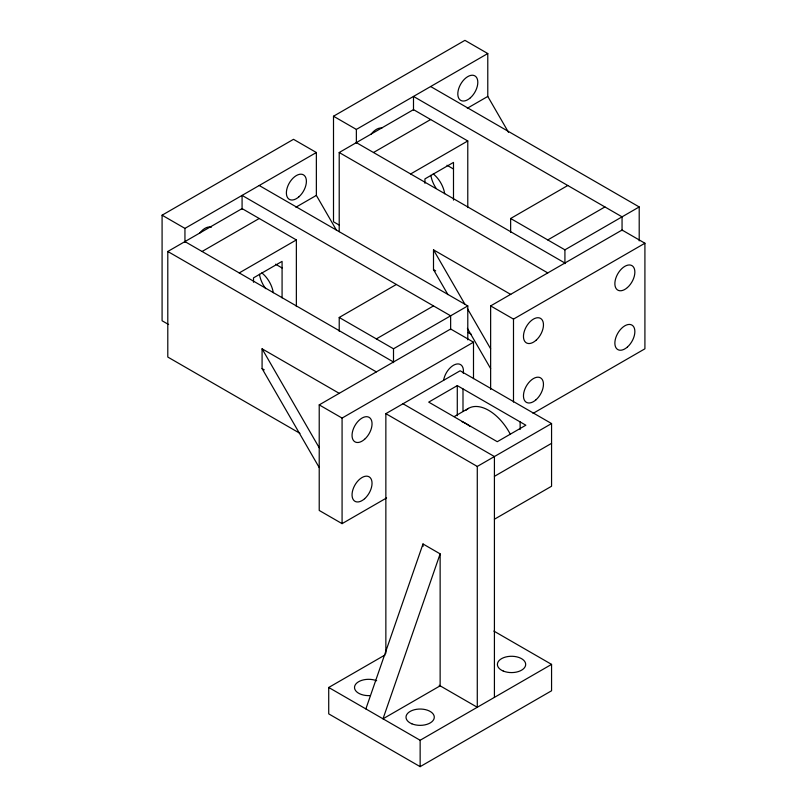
<?xml version="1.0" encoding="UTF-8"?>
<svg xmlns="http://www.w3.org/2000/svg" width="807" height="807" viewBox="0 0 807 807"><rect width="100%" height="100%" fill="white"/><g stroke="black" fill="none" stroke-linecap="round" stroke-linejoin="round"><path stroke-width="1.21" d="M365.864 708.919L422.999 543.968L440.138 553.864L440.138 685.829L383.002 718.815L440.138 553.864M168.613 324.525L162.086 320.762L162.086 215.197L293.506 139.318L316.364 152.513L316.364 195.395L336.458 230.197M338.95 224.931L333.503 221.794L333.503 116.228L464.923 40.35L487.781 53.544L487.781 96.436L508.501 132.318M162.086 215.197L184.944 228.391L316.364 152.513M333.503 116.228L356.361 129.423L487.781 53.544M299.922 433.329L167.795 357.047L167.795 251.481L242.08 208.599L296.361 239.931L296.361 306.539M339.212 231.69L339.212 152.513L413.497 109.631L467.778 140.963L467.778 207.57M202.083 251.481L259.218 218.495M373.5 152.513L430.645 119.527M295.876 207.228L316.364 195.395M467.293 108.259L487.781 96.436M239.225 272.927L296.361 239.931M410.642 173.959L467.778 140.963M339.222 331.284L339.222 317.464L396.358 284.468M510.639 232.315L510.639 218.495L567.775 185.499M376.355 338.9L433.5 305.914M547.782 239.931L604.917 206.945M339.222 317.464L393.503 348.795L467.788 305.914L467.788 339.848M510.639 218.495L564.92 249.837L639.205 206.945L639.205 240.879M386.603 497.939L342.077 523.642L319.219 510.448L319.219 404.882L450.639 329.004L473.497 342.198L473.497 378.644M490.636 389.428L490.636 305.914L622.056 230.035L644.914 243.23L644.914 348.806L533.044 413.386M319.219 404.882L342.077 418.076L473.497 342.198M490.636 305.914L513.494 319.108L644.914 243.23M385.857 653.226L385.857 413.658L460.141 370.776L551.564 423.554L551.564 486.238L494.419 519.224M457.287 385.615L428.709 402.118L497.283 441.701L525.851 425.208L457.287 385.615L457.287 415.706M454.361 416.533L468.504 408.362M385.857 413.658L477.28 466.446L551.564 423.554M494.419 476.342L551.564 443.346M493.874 631.084L551.564 664.383L551.564 690.772L420.144 766.65L328.721 713.872L328.721 687.473L385.201 654.87M328.721 687.473L420.144 740.261L551.564 664.383M430.645 86.531L639.205 206.945M446.987 165.243L453.494 169.006M356.361 142.617L564.92 263.032M339.212 152.513L547.782 272.927M447.946 294.636L433.5 269.629L433.5 249.837L510.77 294.444M433.5 269.629L435.679 270.88M259.218 185.499L467.788 305.914M468.07 332.474L471.338 334.36M275.56 264.212L282.077 267.974M184.944 241.586L393.503 362M167.795 251.481L376.355 371.896M402.996 403.762L494.419 456.55L494.419 697.369M319.219 467.566L262.083 368.597L262.083 348.806L339.354 393.413M262.083 368.597L264.262 369.848M439.19 685.274L477.28 707.265L477.28 466.446M433.5 249.837L464.893 304.209M467.404 308.556L490.636 348.806M467.404 328.358L490.636 368.597M262.083 348.806L319.219 447.764M622.056 230.671L622.056 216.841L413.497 96.436L413.497 110.256M564.92 249.837L564.92 263.657M520.132 421.91L520.132 429.425M513.494 319.108L513.494 402.057M462.996 388.913L462.996 411.479M453.494 200.126L453.494 162.409L424.926 178.902L424.926 183.3M450.639 329.639L450.639 315.809L242.08 195.395L242.08 209.225M422.999 543.968L422.999 546.48M420.144 740.261L420.144 766.65M393.503 348.795L393.503 362.625M356.361 129.423L356.361 143.243M342.077 418.076L342.077 523.642M282.077 297.854L282.077 261.377L253.509 277.87L253.509 282.268M184.944 228.391L184.944 242.211M461.786 421.547A40.4 23.322 60 0 1 469.916 426.237M465.841 410.38A40.4 23.322 60 0 1 510.296 434.216M370.11 695.594A14.143 8.161 0 0 1 354.949 685.456A14.143 8.161 0 0 1 376.667 680.745M443.608 380.41A14.143 8.161 -60 0 1 455.259 364.431A14.143 8.161 -60 0 1 463.279 373.258M265.695 288.644A20.205 11.661 60 0 1 259.461 274.249M261.821 272.887A20.205 11.661 60 0 1 273.27 292.709M199.521 233.354A14.143 8.161 -60 0 1 211.293 227.261M370.938 134.396A14.143 8.161 -60 0 1 381.882 128.071M435.921 187.991A20.205 11.661 60 0 1 430.877 175.28M433.238 173.919A20.205 11.661 60 0 1 444.687 193.741M503.245 671.041A14.143 8.161 0 0 0 525.609 665.281A14.143 8.161 0 0 0 505.777 656.979A14.143 8.161 0 0 0 503.245 671.041M411.852 723.808A14.143 8.161 0 0 0 434.216 718.048A14.143 8.161 0 0 0 414.384 709.746A14.143 8.161 0 0 0 411.852 723.808M364.633 439.26A14.143 8.161 -60 0 0 369.122 417.35A14.143 8.161 -60 0 0 352.387 432.189A14.143 8.161 -60 0 0 364.633 439.26M364.633 498.716A14.143 8.161 -60 0 0 369.122 476.816A14.143 8.161 -60 0 0 352.387 491.645A14.143 8.161 -60 0 0 364.633 498.716M298.983 196.757A14.143 8.161 -60 0 0 303.462 174.847A14.143 8.161 -60 0 0 286.727 189.685A14.143 8.161 -60 0 0 298.983 196.757M470.4 97.788A14.143 8.161 -60 0 0 474.879 75.878A14.143 8.161 -60 0 0 458.154 90.717A14.143 8.161 -60 0 0 470.4 97.788M627.453 287.524A14.143 8.161 -60 0 0 631.931 265.614A14.143 8.161 -60 0 0 615.206 280.453A14.143 8.161 -60 0 0 627.453 287.524M627.453 346.99A14.143 8.161 -60 0 0 631.931 325.08A14.143 8.161 -60 0 0 615.206 339.918A14.143 8.161 -60 0 0 627.453 346.99M536.05 340.292A14.143 8.161 -60 0 0 540.539 318.382A14.143 8.161 -60 0 0 523.804 333.22A14.143 8.161 -60 0 0 536.05 340.292M536.05 399.747A14.143 8.161 -60 0 0 540.539 377.847A14.143 8.161 -60 0 0 523.804 392.686A14.143 8.161 -60 0 0 536.05 399.747"/></g></svg>
